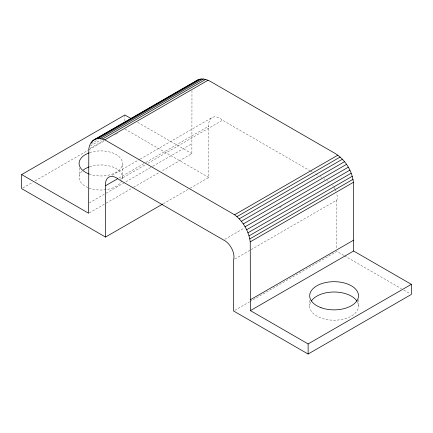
<?xml version="1.0" encoding="UTF-8"?>
<svg xmlns="http://www.w3.org/2000/svg" width="433" height="433" viewBox="0 0 433 433"><rect width="100%" height="100%" fill="white"/><g stroke="black" fill="none" stroke-linecap="round" stroke-linejoin="round"><path stroke-width="0.32" stroke-dasharray="2.17 1.62" d="M191.971 90.562L191.873 153.661L161.547 171.17M91.222 143.718L98.226 139.68M90.443 145.926L101.522 139.529M89.967 148.405L103.969 140.324M22.819 187.965L32.729 182.244M35.062 180.897L88.137 150.251M88.722 149.915L104.467 140.822M115.551 134.425L117.884 133.077M112.228 175.213L139.643 159.387M140.222 159.052L212.543 117.3M118.934 178.001L145.179 162.846M145.759 162.51L208.749 126.144A15.88 9.169 60 0 1 222.53 120.222L309.806 170.613M119.881 179.484L145.542 164.67M147.875 163.322L222.53 120.222M89.225 202.947L105.56 193.519M106.139 193.183L152.216 166.581M152.8 166.245L191.873 143.686M89.225 212.922L105.56 203.494M106.139 203.158L132.969 187.668M133.553 187.332L159.214 172.518M163.257 203.726L189.502 188.571M190.087 188.236L208.749 177.46L208.749 126.144M224.727 239.346L244.558 227.899M279.55 207.694L281.298 206.682M234.789 259.031L250.534 249.938M251.118 249.603L336.852 200.106A13.374 7.724 60 0 0 336.576 192.966M234.789 310.347L249.37 301.931M249.955 301.59L336.852 251.421L343.84 255.454M310.391 170.948L312.15 171.966M315.662 173.996L318.006 175.343M320.35 176.696L321.519 177.373M323.862 178.726L325.037 179.403M137.699 122.382L191.873 153.661M124.883 129.039L208.749 177.46M344.419 255.789L401.456 288.719M403.783 290.061L410.186 293.758M358.502 299.555L358.502 306.656M336.852 200.106L336.852 248.721M309.709 300.394L309.709 305.563M124.883 114.983L124.883 121.007M122.387 164.886L122.387 178.943M79.239 168.009L79.239 176.042M357.165 301.476A24.416 14.094 0 0 1 334.525 320.204A24.416 14.094 0 0 1 310.786 301.931M327.305 180.669A13.374 7.724 60 0 1 328.328 181.27M332.69 185.367A13.374 7.724 60 0 1 333.334 186.228M333.935 187.132A13.374 7.724 60 0 1 335.018 189.021M335.256 189.502A13.374 7.724 60 0 1 335.905 190.98M89.674 166.727A21.72 12.541 0 0 1 113.392 167.268A21.72 12.541 0 0 1 122.09 180.02M121.873 180.556A21.72 12.541 0 0 1 89.014 188.019M87.85 187.554A21.72 12.541 0 0 1 82.324 170.911M89.674 152.67A21.72 12.541 0 0 1 117.549 155.442A21.72 12.541 0 0 1 117.04 171.766A21.72 12.541 0 0 1 89.014 173.963"/><path stroke-width="0.65" d="M94.085 139.756C97.398 137.905 101.436 138.419 104.802 139.843L234.605 214.779C243.081 221.279 248.856 231.276 250.242 241.868L250.398 310.613L353.631 251.01L353.631 185.097C353.133 172.567 346.07 160.329 335.461 153.628L210.46 81.458C206.563 79.212 201.491 77.843 197.318 80.159L94.085 139.756C90.827 141.699 89.252 145.456 88.803 149.082L88.646 213.258L21.65 174.58L21.65 188.642L105.517 237.062L162.673 204.062M195.716 81.344L197.318 80.159M21.65 174.58L124.883 114.983L131.291 118.68M92.483 140.941L199.148 79.363M91.136 142.495L92.299 141.824M97.934 138.571L201.166 78.968M100.115 138.587L203.348 78.985M102.415 139.015L205.648 79.412M104.802 139.843L208.035 80.24M105.517 237.062L105.517 185.746L117.765 178.672M234.605 214.779L337.837 155.176M236.932 216.662L340.165 157.06M239.184 218.844L342.416 159.241M241.316 221.285L344.549 161.688M243.292 223.953L346.524 164.351M245.078 226.789L348.311 167.192M246.642 229.761L349.875 170.158M247.963 232.802L351.195 173.2M249.018 235.871L352.245 176.269M249.781 238.908L353.014 179.311M250.242 241.868L353.474 182.271M250.398 299.75L353.631 240.147M250.398 310.613L308.117 343.937L411.35 284.335L411.35 294.429L308.117 354.032L233.62 311.018L233.62 259.703A13.374 7.724 60 0 0 223.558 240.017L119.297 179.825A15.88 9.169 60 0 0 105.517 185.746M353.631 251.01L411.35 284.335M308.117 343.937L308.117 354.032M311.392 300.94A24.416 14.094 0 0 1 334.135 292.01A24.416 14.094 0 0 1 356.846 300.978M83.385 170.007A21.72 12.541 0 0 1 89.063 166.943M89.014 173.963A21.72 12.541 0 0 1 89.063 152.887M321.086 307.701A24.416 14.094 0 0 0 358.502 296.329A24.416 14.094 0 0 0 322.731 283.306A24.416 14.094 0 0 0 321.086 307.701"/></g></svg>
